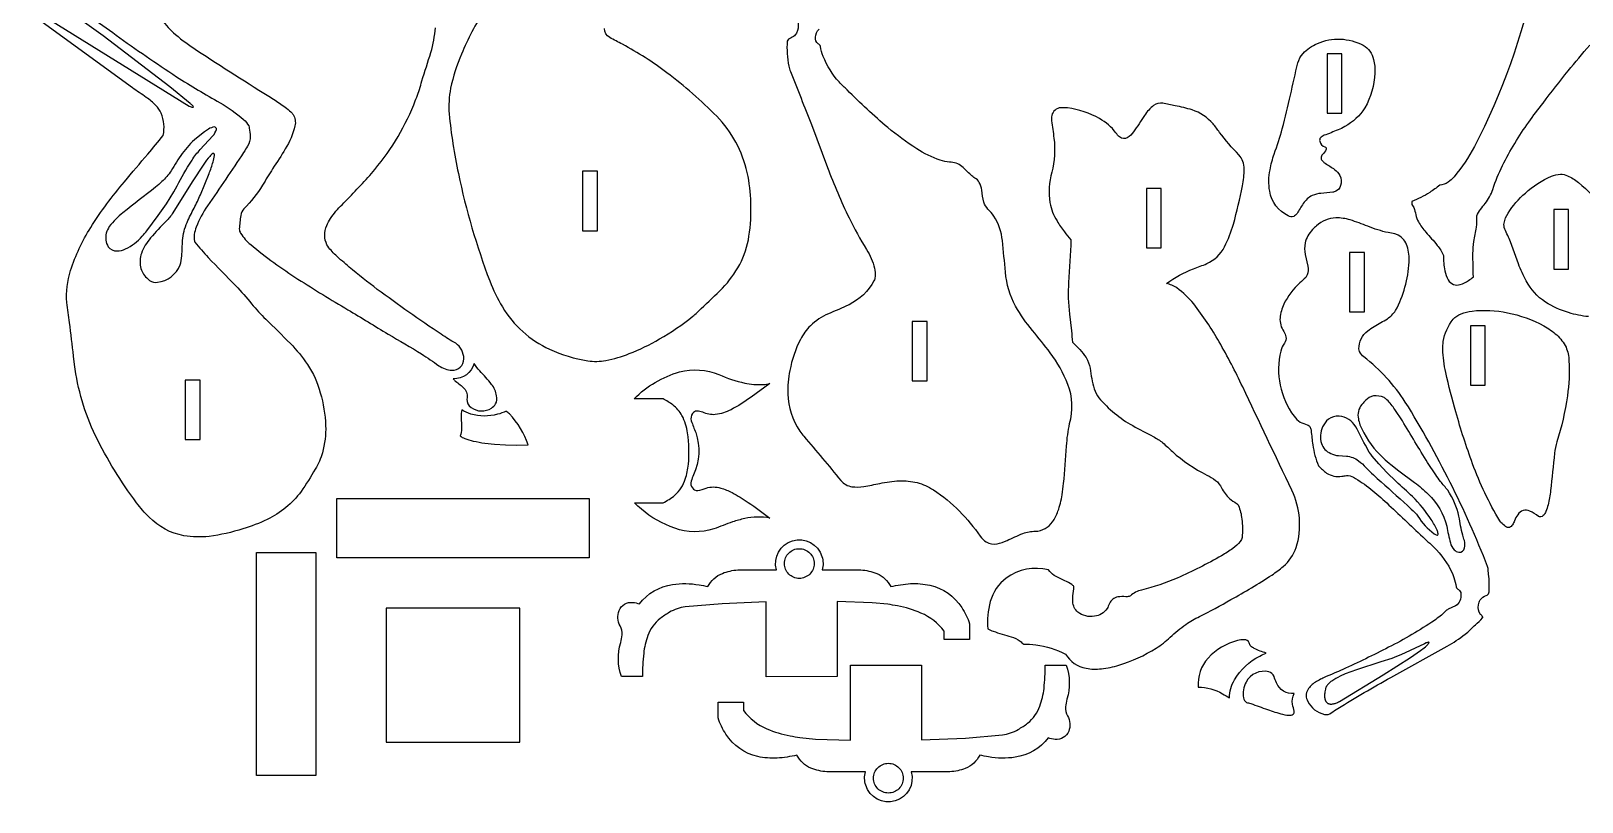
# Model space of a CAD drawing. Extents: x -349 to 884, y -1068 to 199.
# Drawn here: x -293 to 334, y -1068 to -757 of the extents above; entities that cross this region are included whole.
import ezdxf

# ---------------------------------------------------------------- set-up
doc = ezdxf.new("R2010")
doc.units = 0
doc.header["$MEASUREMENT"] = 0
doc.layers.get('0').update_dxf_attribs({"linetype": 'CONTINUOUS'})

msp = doc.modelspace()

# ---------------------------------------------------------------- linework, layer by layer
for points in [[(314.49, -735.03, -0.06998), (290.19, -803.5, -0.054587), (281.98, -815.71, -0.060533), (279.57, -817.9, -0.121482), (276.18, -819.1, -0.017862), (272.12, -822.06, -0.052111), (264.84, -825.62, 0.084045), (264.95, -826.87), (265.66, -828.14, -0.07001), (266.48, -831.07, 0.083688), (267.55, -833.85, 0.054453), (270.53, -838.06, -0.011189), (275.19, -843.38, -0.080114), (277.66, -847.52, 0.047416), (278.21, -853.61, 0.07289), (279.61, -857.36, 0.34604), (284.47, -859.23, 0.088409), (287.81, -857.55, 0.023316), (289.78, -856.08, -0.012067), (289.61, -846.7, -0.027321), (290, -841.87, 0.002834), (290.98, -836.06, 0.056011), (291.12, -831.48, -0.071074), (294.59, -826.48, 0.082801), (297.61, -820.78, -0.039303), (301.55, -811.18, -0.041317), (312.13, -793.67, -0.01279), (317.92, -785.93, -0.002575), (328.04, -772.96, -0.004557), (336.75, -762.59, 0.037227)], [(-280.37, -743.49, -0.012383), (-258.55, -758.49, 0.01223), (-234.1, -775.29, 0.014301), (-216.57, -785.82, -0.042411), (-207.06, -792.56, -0.088325), (-204.99, -795.19, -0.076044), (-204.74, -796.11, -0.015369), (-204.38, -799.41, -0.136441), (-205.45, -803.31, -0.018535), (-207.02, -805.85, -0.004199), (-221.6, -827.43, 0.056207), (-226.17, -836, 0.042412), (-227, -838.98, 0.058848), (-226.94, -841.69, 0.101927), (-226.75, -842.08, 0.020438), (-221.36, -848.29, 0.001728), (-210.23, -859.71, -0.020685), (-203.82, -867, 0.02085), (-198.09, -873.2, -0.00626), (-188.15, -883.01, -0.039956), (-181.22, -891.46, -0.082891), (-176.06, -902.9, -0.058029), (-173.9, -916.14, -0.073607), (-175.21, -927.09, -0.06477), (-178.11, -933.7, -0.025886), (-183.84, -942.78, -0.122847), (-197.48, -954.01, -0.042927), (-207.3, -957.82, -0.04576), (-220.98, -960.88, -0.066833), (-231.13, -960.62, -0.15539), (-245.21, -953.11, -0.040173), (-250.25, -947.32, -0.047028), (-266.87, -920.25, -0.081292), (-275.34, -891.49), (-275.77, -888.11, 0.005529), (-277.38, -874.56, -0.015685), (-278.43, -866.52, -0.097684), (-276.97, -853.54, -0.061349), (-268.82, -836.19, -0.026208), (-262.29, -826.69, -0.013982), (-255.17, -817.7, -0.00225), (-245.72, -806.53, 0.007118), (-239.54, -799.01, 0.158315), (-240.35, -790.05, 0.086471), (-242.51, -786.92, 0.049518), (-246.37, -783.65, -0.002364), (-251.99, -779.79), (-292.92, -750.01, -0.234918)], [(-109.63, -748.55, 0.052119), (-119.02, -766.22, 0.048738), (-123.41, -779.94, 0.069553), (-123.98, -790.35, 0.030199), (-120.27, -814.43, 0.039197), (-107.6, -857.77, 0.040842), (-102.51, -868.25, 0.148619), (-83.45, -885.36, 0.064931), (-68, -890.01, 0.081587), (-60.69, -889.84, 0.051308), (-51.28, -887.11, 0.041327), (-39.06, -881.18, 0.039479), (-25.56, -872.01, 0.020029), (-22.16, -868.94, 0.008735), (-13.59, -860.67, 0.066326), (-6.62, -851.18, 0.084353), (-2.88, -839.72, 0.046386), (-2.11, -826.27, 0.044458), (-3.56, -814.02, 0.138648), (-15.93, -791.28, 0.036036), (-36.03, -773.71, 0.03862), (-53.99, -762.18, -0.013076), (-59.14, -759.5, -0.256246), (-61.26, -755.88, -0.097939)], [(-240.2, -752.21, 0.053471), (-234.53, -758.3, 0.031193), (-226.1, -764.56, 0.005735), (-194.95, -784.34, -0.016271), (-190.26, -787.6, -0.02397), (-187.91, -789.53, -0.055798), (-187.05, -790.54, -0.188357), (-186.28, -795.18, -0.075838), (-190.19, -804.44, -0.013639), (-195.31, -812.45, 0.016874), (-199.35, -819.12, -0.05711), (-206.96, -828.62, 0.143129), (-208.19, -831.3, 0.024664), (-208.78, -836.74, 0.147362), (-208.24, -838.53, 0.073921), (-204.16, -843.11, 0.029468), (-185.07, -856.99, 0.010233), (-164.92, -869.37, -0.002494), (-148.64, -879.25, -0.00755), (-135.11, -887.23, -0.015708), (-128.23, -891.96, 0.136557), (-122.87, -893.83, 0.202531), (-119.51, -892.54, 0.202531), (-118.09, -889.24, 0.257056), (-121.37, -882.93, -0.018466), (-127.25, -879.25, -0.011831), (-153.02, -861.15, -0.012523), (-164.42, -852.14, -0.011359), (-169.84, -847.35, -0.059781), (-173.36, -843.21, -0.219913), (-173.45, -835.4, -0.052083), (-171.89, -832.5, -0.045968), (-167.29, -826.98, 0.014814), (-155.38, -814.35, 0.082566), (-138.32, -786.65, 0.009935), (-135.99, -780.43, 0.020498), (-135.05, -776.99, 0.001991), (-131.39, -765.53, 0.048804), (-129.54, -755.53, 0.041593)], [(16.99, -753.62, -0.140348), (16.34, -757.68, -0.115718), (15.12, -759.06, -0.016804), (13.12, -760.16, 0.169919), (12.57, -760.93, 0.066528), (13.2, -771.03, 0.032101), (13.86, -773.2, -0.004185), (22.34, -794.66), (28.86, -811.96, 0.022577), (37.53, -832.3, 0.024484), (44.62, -845.06, -0.074094), (47.84, -852.6, -0.078605), (48.1, -856, -0.085388), (47.59, -857.71, -0.157876), (37.55, -867.36, -0.015027), (29.19, -871, 0.088726), (21.97, -875.85, 0.077435), (17.9, -881.37, 0.071898), (13.64, -893.91, 0.056234), (12.82, -903.33, 0.136048), (17.68, -918.36, 0.025751), (19.26, -920.46, -0.003037), (34.26, -938.33, 0.185472), (38.74, -940.83, 0.073927), (43.57, -940.72, 0.013651), (49.94, -939.46, -0.038402), (57.86, -938.45, -0.065435), (65.05, -939.14, -0.074086), (71.61, -942.12, -0.057981), (82.15, -950.75, -0.041948), (90.51, -960.72, 0.096682), (92.97, -963.11, 0.175819), (97.34, -963.85, 0.069264), (101.36, -962.55, -0.013037), (107.79, -959.71, -0.098865), (112.82, -958.83, 0.227542), (119.75, -955.03, 0.073116), (121.96, -950.72, 0.049065), (123.63, -944.06, 0.014524), (124.21, -939.49, 0.010672), (125.41, -924.44, -0.035374), (126.65, -915.32, 0.162658), (125.95, -899.52, 0.071378), (118.8, -886.78, 0.01417), (111.61, -877.74, -0.039248), (104.85, -868, -0.109259), (100.78, -854.2, -0.001575), (99.53, -841.46, 0.109601), (96.07, -831.58, 0.058406), (93.67, -828.79, -0.106958), (92.04, -825.94, -0.051112), (91.13, -821.17, 0.085943), (90.18, -817.99, 0.137702), (88.4, -816.25, -0.033512), (86.75, -814.94, 0.015383), (83.15, -811.61, 0.194987), (78.17, -809.8, -0.062122), (74.38, -808.97, -0.062368), (64.87, -804.38, -0.032152), (53.22, -795.86, -0.022879), (36.79, -780.66, -0.008273), (33.54, -777.44, -0.088822), (27.1, -767.12, -0.053829), (25.98, -763.07, 0.220538), (25.1, -762, -0.271521), (23.95, -759.41, -0.178558), (25.43, -756.1, -0.118018)], [(336.24, -872.16, -0.057275), (328.26, -870.53, -0.071349), (318.86, -866.28, -0.124192), (311.12, -857.72, -0.041646), (308, -850.9), (304.75, -842, 0.018014), (302.42, -836.81, -0.131984), (302.19, -834.41, -0.094232), (303.77, -830.37, -0.073047), (310.76, -822.3, -0.082455), (321.31, -815.49, -0.081448), (324.93, -814.68, -0.11459), (327.78, -815.27, -0.066452), (332.22, -818.01, -0.086175), (342.04, -828.89, -0.060101)]]:
    msp.add_lwpolyline(points, format="xyb")
for points in [[(-236.89, -779.46), (-263.74, -758.79), (-272.26, -752.73), (-279.93, -747.69, 0.027276), (-285.53, -744.54, 0.025132), (-288.11, -743.49, 0.246844), (-291.49, -744.15, 0.338963), (-291.82, -746.08, 0.098868), (-290.05, -748.48, 0.047204), (-285.68, -752.04), (-229.06, -787.18, 0.053158), (-227.49, -787.62, 0.332463), (-227.33, -787.48, 0.203211), (-227.56, -787.09, 0.037616), (-228.59, -786.13)], [(228.85, -806.72, 0.201448), (228.24, -808.19, 0.182615), (228.93, -809.44, 0.048163), (229.92, -810.26, -0.017302), (233.67, -812.74, -0.106652), (235.84, -815.15, -0.208465), (236.06, -819.26, -0.238412), (234.16, -821.57, -0.071048), (233, -821.93, -0.020422), (228.21, -822.39, 0.086864), (224.67, -823.27, 0.119227), (221, -826.49, 0.008309), (218.52, -830.57, -0.119266), (217.18, -831.72, -0.195748), (214.97, -831.48, -0.245914), (207.49, -821.54, -0.096477), (207.61, -812.87, -0.041475), (209.33, -806.52, 0.007767), (212.58, -796.29, 0.014412), (215.88, -782.72, -0.001853), (218.85, -769.73, -0.11905), (220.95, -765.98, -0.116234), (226.74, -761.88, -0.226367), (245.24, -762.58, -0.206383), (249.44, -768.36, -0.082071), (249.98, -773.81, -0.112914), (245.96, -787.89, -0.121606), (237.81, -795.46, -0.029837), (235.11, -796.79, -0.006524), (229.45, -798.97, 0.099306), (228, -799.98, 0.238744), (227.7, -801.37, 0.267261), (229.82, -803.66, -0.402861), (230.28, -804.61, -0.090508)], [(127.2, -841.1, -0.005192), (126.21, -858.33, 0.040364), (126.58, -871.11), (127.39, -877.94, -0.013822), (127.78, -882.5, -0.066446), (133.29, -888.7, -0.095429), (134.9, -893, 0.03458), (136.6, -901.31, 0.087039), (138.46, -904.96, 0.089503), (152.14, -916.15, 0.007519), (160.45, -920.6, -0.04621), (164.35, -923.12, -0.011476), (168.16, -926.66, 0.061893), (182.05, -936.13, -0.031087), (185.63, -938.28, -0.123813), (188.01, -941.26, 0.080509), (191.25, -945.56, 0.042425), (194.1, -947.59, -0.14463), (194.86, -948.41, -0.077169), (196.2, -953.88, -0.053784), (196.34, -961.26, -0.122168), (195.61, -962.96, -0.062647), (192.66, -965.7, -0.037068), (188.03, -968.66, -0.024393), (170.17, -977.72, -0.042734), (155.75, -982.52, 0.116168), (151.2, -984.9, -0.161787), (149.42, -985.22, 0.064963), (146.16, -985.32, 0.243564), (142.71, -988, -0.042897), (141.78, -990.03, -0.213048), (136.7, -993.13, -0.205086), (129.98, -991.45, -0.206603), (127.95, -987.22, -0.035713), (127.93, -985.79, -0.018705), (128.37, -982.11, 0.104334), (128.33, -981.14, 0.105457), (127.5, -980.28, 0.067315), (124.7, -978.76, -0.040494), (120.48, -976.67, -0.100922), (118.11, -974.38, 0.220634), (101.06, -977.71, 0.165031), (94.6, -987.21, 0.090437), (93.62, -998.24, 0.037949), (95.76, -999.13, 0.016013), (103.08, -1001.41, -0.085591), (106.73, -1003.22, -0.05419), (107.98, -1004.44, -0.0549), (113.03, -1004.65, -0.086619), (125.03, -1008.42, 0.220654), (133.33, -1014.11, 0.078704), (139.48, -1014.33, 0.050029), (146.58, -1012.87, 0.064092), (161.62, -1006.01, 0.047455), (167.27, -1001.59, -0.030573), (173.67, -996.39, -0.031097), (179.09, -993.22, 0.018267), (191.78, -986.42, 0.017584), (208.41, -976.47, 0.027586), (212.96, -973.01, 0.12305), (218.21, -965.39, 0.186256), (216.43, -942.27, -0.000508), (196.57, -900.52, 0.018696), (187.09, -882.35, 0.035354), (176.79, -867.02, 0.065465), (170.03, -860.58, 0.096463), (165.82, -858.8, -0.06976), (176.7, -852.84, 0.011851), (182.1, -850.78, 0.168725), (189.26, -843.94, 0.051135), (192.83, -834.81, 0.01948), (196.47, -819.4, 0.039038), (197.22, -812.58, 0.178475), (195.07, -806.84, -0.034457), (187.2, -797.77, 0.021962), (184.63, -794.35, 0.137774), (176.16, -788.72, 0.031602), (169.27, -787.01, 0.00712), (164.28, -785.95, 0.189697), (160.61, -786.9, 0.082559), (156.92, -790.94, -0.009705), (152.47, -797.55, -0.099427), (149.95, -799.95, -0.318624), (146.87, -799.63, -0.072566), (145.37, -797.97, 0.106226), (138.74, -792.23, 0.093936), (125.8, -787.92, 0.05247), (122.46, -787.91, 0.333826), (119.39, -791.55, 0.048223), (119.38, -793.09, 0.00308), (120.33, -800.13, -0.093037), (119.42, -813.86, 0.111204), (118.72, -826.15, 0.09018), (121.56, -833.55, 0.033486), (124.53, -837.88, 0.01282)], [(-246.15, -837.51), (-241.51, -831.36), (-238.17, -826.63), (-235.21, -821.8, -0.006566), (-229.73, -811.84), (-227.88, -808.95, -0.029747), (-224.57, -804.67), (-219.46, -799.17, 0.113674), (-218.04, -796.62, 0.508441), (-218.88, -795.58, 0.113243), (-221.17, -796.46, 0.027645), (-222.8, -797.56), (-226.1, -800.12, 0.065161), (-231.85, -806.32, 0.025705), (-236.35, -813.3, -0.059302), (-240.06, -817.65, -0.018791), (-242.62, -819.95, 0.00429), (-255.78, -830.2, 0.063168), (-261.29, -835.8, 0.183138), (-262.72, -841.29, 0.107723), (-261.74, -843.92, 0.25072), (-258.17, -845.63, 0.103439), (-254.71, -844.81, 0.102437), (-248.01, -839.73, 0.02386)], [(-245, -857.55, 0.18774), (-241.82, -858.29, 0.276516), (-232.7, -851.29, 0.069667), (-232.01, -847.6, 0.007557), (-231.74, -841.43, -0.081884), (-229.89, -834.12, -0.018454), (-227.02, -828.33, 0.011487), (-224.5, -822.97), (-220.97, -814.42, 0.015783), (-219.37, -809.7, 0.029377), (-218.82, -807.14, 0.096755), (-218.91, -806.43, 0.240402), (-219.15, -806.24, 0.240402), (-219.45, -806.33, 0.09196), (-220.74, -807.5, 0.027685), (-223.14, -810.6), (-227.84, -817.7), (-235.58, -830.28, -0.047236), (-238.3, -833.62, 0.018186), (-244.64, -840.41, 0.091777), (-248.3, -846.61, 0.129461), (-248.72, -852.11, 0.1538), (-246.15, -856.56, 0.029444)], [(224.8, -837.02, 0.137365), (221.78, -842.4, 0.098613), (221.84, -847.07), (222.92, -851.79, -0.144331), (222.68, -855.31, -0.06957), (222.02, -856.38, -0.048331), (219.67, -858.51, 0.093174), (213.17, -867.17, 0.080864), (211.65, -872.65, 0.172237), (213.2, -878.15, -0.069705), (214.04, -880.37, -0.221879), (213.4, -882.91, 0.090477), (211.97, -886.06, 0.222831), (217.34, -912.37, 0.07692), (219.85, -914.73, 0.069311), (222.67, -915.8, -0.227253), (223.84, -916.86, -0.076008), (224.24, -918.25, 0.009059), (224.85, -923.88, 0.057789), (227.21, -932.41, 0.05479), (230.49, -935.29, 0.180635), (236.67, -936.6, 0.026573), (238.47, -936.3, -0.137646), (241.29, -937.02, -0.04216), (248.31, -941.78, -0.018517), (254.74, -947.37, -0.004389), (269.29, -961.1, -0.016031), (274.88, -966.33, -0.100155), (281.91, -977.43, -0.032915), (282.85, -981.24, 0.185182), (283.76, -982.36, -0.251556), (284.72, -984, -0.079899), (284.33, -986.89, -0.185993), (282.6, -988.86), (279.59, -990.3, 0.059131), (278.39, -991.2, -0.047038), (274.04, -994.77, -0.033165), (255.49, -1005.66, -0.01283), (237, -1014.59, -0.009603), (230.06, -1017.57, 0.028891), (225.94, -1019.71, 0.104239), (222.87, -1022.8, 0.270856), (222.84, -1027.47, 0.213908), (229.58, -1032.75, 0.198089), (232.38, -1032.13, -0.023847), (235.01, -1030.35, -0.010081), (256.4, -1017.78), (279.15, -1005.21, 0.039102), (286.4, -1000.41, 0.027317), (290.58, -996.52, 0.01784), (293.51, -993.81, 0.285859), (293.57, -993.42, 0.061407), (292.62, -992.36, -0.224279), (291.81, -988.55, -0.105896), (292.53, -986.49, -0.133514), (294.96, -984.76, 0.223868), (296.08, -983.65, 0.11803), (296.12, -982.98, 0.025275), (296.07, -977.21), (295.74, -974.71, 0.08295), (295.53, -973.03, 0.045035), (262.28, -906.64, 0.084456), (245.48, -888.41, -0.114798), (243.78, -886.27, -0.070697), (243.51, -885.21, -0.234841), (247.1, -877.92, -0.04252), (249.65, -876.14, 0.007956), (255.02, -872.99, 0.107084), (258.33, -869.7, 0.109059), (263.82, -850.15, 0.08219), (263.05, -843.71, 0.198336), (259.44, -839.26, 0.056768), (258.03, -838.73, 0.014579), (255.35, -838.25, -0.041079), (247.12, -835.7, 0.020445), (239.97, -833.11, 0.075262), (234.21, -832.29, 0.172525), (226.41, -835.48, 0.030369)], [(305.59, -956.16, -0.198409), (304.32, -957.26, -0.209662), (302.79, -956.9, -0.048985), (300.92, -955.28, -0.044552), (300.43, -954.63, -0.046471), (289.46, -931.53, -0.02168), (282.71, -910.66, -0.01391), (278.58, -894.73, -0.049436), (277.45, -885.29, -0.02277), (277.58, -882.24, -0.128545), (281.58, -873.25, -0.128375), (284.83, -871.02, -0.063428), (289.22, -869.89, -0.079199), (303.54, -870.62, -0.076106), (318.17, -875.83, -0.04988), (323.47, -879.57, -0.094371), (327.2, -884.55, -0.085385), (328.39, -890.01, -0.054876), (327.73, -904.2, -0.041249), (323.51, -922.7, 0.045548), (322.58, -927.34, -0.003353), (320.97, -942.35, -0.032609), (319.93, -948.11, -0.024601), (319.06, -950.81, -0.075077), (318.02, -952.5, -0.349079), (316.02, -952.79, 0.054701), (312.64, -950.66, 0.374033), (307.71, -952.11, 0.047324), (306.38, -954.57, -0.021693)], [(-122.33, -897.24, 0.092345), (-121.38, -898.25, -0.045442), (-117.94, -901.18, -0.239577), (-116.86, -905.45, 0.265933), (-115.17, -908.83, 0.310974), (-106.9, -909.07, 0.092102), (-105.26, -907.42, 0.193938), (-104.82, -904.1, 0.125558), (-106.84, -899.52, 0.018138), (-111.63, -894.05, -0.03528), (-113.87, -891.14, -0.344198)], [(-49.24, -905.34, -0.13128), (-30.88, -894.47, -0.164735), (-15.03, -895.59, 0.042539), (-4.6, -899, 0.067576), (2.79, -899.56, 0.031286), (5.58, -899.17), (-2.03, -904.72, -0.034526), (-10.14, -909.73, -0.087948), (-16.49, -911.71, -0.130549), (-21.58, -910.77, 0.068799), (-23.93, -910.31, 0.250149), (-25.63, -911.27, 0.265347), (-26.18, -914.25, 0.009207), (-24.41, -918.96, -0.197972), (-25.31, -936.02, 0.017339), (-26.24, -938.6, 0.239261), (-25.73, -941.28, 0.308513), (-23.6, -942.36, 0.063931), (-20.16, -941.37, -0.150835), (-14.28, -941.38, -0.052495), (-9.73, -943.18, -0.027707), (-3.17, -947.15, -0.006095), (5.58, -953.51, 0.106948), (-4.59, -953.71, 0.029634), (-9.5, -955.05, 0.009975), (-17.11, -957.88, -0.161924), (-32.88, -957.57, -0.095585), (-46.36, -949.89, -0.02086), (-49.14, -947.36, -0.001534), (-37.6, -947.34, 0.055758), (-32.86, -944.27, 0.140714), (-28.6, -937.71, 0.056474), (-27.36, -931.76, 0.056712), (-27.65, -919.13, 0.085731), (-29.94, -912.08, 0.1003), (-33.63, -907.83, 0.04357), (-37.6, -905.35)], [(245.23, -907.03, 0.235958), (243.21, -912.78, 0.083541), (244.66, -917.48, 0.093093), (253.41, -929.25, 0.018265), (256.47, -931.91), (259.62, -934.35), (266.05, -939.11, -0.026097), (271.54, -943.79, -0.142852), (278.98, -956.78, 0.015115), (280.47, -963.5, 0.119757), (282, -966.28, 0.159155), (283.84, -967.26, 0.388891), (286.19, -965.53, 0.134739), (286.12, -962.55, 0.014104), (285.46, -960.44, -0.019506), (283.94, -952.78, 0.100918), (279.39, -942.27, 0.016972), (276.47, -938.68, -0.01824), (274.54, -936.08), (271.27, -931.11, 0.001829), (261.07, -914.29), (258.02, -909.65, 0.045371), (254.87, -905.74, 0.051541), (253.67, -904.84, 0.132333), (249.46, -904.19, 0.169739), (246.26, -905.94, 0.01339)], [(-118.93, -909.74, 0.045112), (-119.18, -912.88, -0.014033), (-119, -917.46, -0.102639), (-119.55, -920.29, 0.095299), (-117.71, -921.34, 0.034301), (-114.26, -922.39, 0.017894), (-109.59, -923.23), (-105.62, -923.68), (-101.29, -923.97), (-96.73, -924.07), (-92.04, -923.95, 0.108204), (-99.68, -911.43, 0.029236), (-101.01, -910.27, -0.07415), (-104.43, -911.59, -0.13248), (-115.25, -911.53, -0.079542)], [(231.24, -913.62, 0.139128), (228.87, -916.71, 0.182858), (228.39, -923.34, 0.214725), (232.13, -927.38, 0.085602), (235.32, -928.28), (238.45, -928.45, -0.145048), (243.37, -930.38, -0.045237), (246.37, -933.06, 0.017214), (252.47, -938.9, -0.005358), (264.7, -949.83, -0.038898), (267.36, -952.67, 0.097392), (273.89, -959.83, 0.094362), (275.09, -960.38, 0.548858), (275.52, -959.79, 0.074103), (275.1, -958.43, 0.047071), (272.73, -954.07, 0.053381), (265.16, -944.81, 0.005933), (258.58, -938.75), (254.79, -935.02), (251.57, -931.58), (248.91, -928.5, -0.046173), (246.66, -925.06, 0.008622), (242.24, -916.59, 0.241275), (235.55, -912.37, 0.169129)], [(4.04, -987.3), (-13.67, -988.06), (-28.64, -989.32, 0.102483), (-35, -991.53, 0.030798), (-38.8, -994.03, 0.139465), (-43.75, -1000.95, 0.060495), (-45.42, -1008.06, 0.031206), (-45.9, -1017.5), (-54.43, -1017.5, -0.156951), (-54.68, -1003.75, 0.035578), (-54.12, -1000.61, 0.137117), (-54.89, -997.03, -0.223674), (-55.38, -990.77, -0.331303), (-49.89, -987.52, -0.077138), (-47.14, -988.16, -0.196319), (-33.74, -980.28, -0.079419), (-23.03, -980.45, -0.019512), (-19.47, -981.15, -0.181611), (-13.63, -975.8, -0.078015), (-7.35, -974.41), (8.21, -974.44, -0.41005), (14.73, -962.64, -0.41005), (26.62, -968.99, -0.144543), (26.69, -974.44), (42.25, -974.41, -0.081979), (48.77, -975.89, -0.173708), (54.37, -981.15, -0.044695), (62.39, -979.95, -0.060734), (70.23, -980.57, -0.194036), (83.08, -989.59, -0.061207), (86.27, -996.16), (86.27, -1002.5), (75.92, -1002.5), (75.92, -999.16, 0.131695), (66.6, -991.81, 0.059214), (57.1, -988.93, 0.014861), (53.22, -988.29), (46.87, -987.64), (32.71, -987.14), (32.71, -1017.5), (4.04, -1017.51)], [(11.45, -971.84, -0.414214), (17.45, -965.84, -0.414214), (23.45, -971.84, -0.414214), (17.45, -977.84, -0.414214)], [(206.08, -1007.96, -0.043883), (201.24, -1006.12, -0.052811), (199.88, -1005.18, -0.1331), (199.16, -1003.83, 0.345349), (197.26, -1002.57, 0.068922), (194.54, -1002.96, 0.14651), (182.58, -1010, 0.199328), (178.59, -1021.74, -0.126383), (188.45, -1024.41, -0.026389), (191.22, -1026.1, -0.13535), (193.27, -1018.76, -0.137086), (203.49, -1009.19, -0.025124)], [(66.85, -1043.03), (84.56, -1042.27), (99.54, -1041.01, 0.102483), (105.9, -1038.8, 0.030798), (109.7, -1036.3, 0.139462), (114.65, -1029.38, 0.060495), (116.31, -1022.27, 0.031206), (116.79, -1012.83), (125.32, -1012.83, -0.156951), (125.57, -1026.58, 0.035578), (125.01, -1029.72, 0.137117), (125.78, -1033.3, -0.223674), (126.28, -1039.56, -0.331303), (120.78, -1042.81, -0.077105), (118.04, -1042.17, -0.196315), (104.63, -1050.05, -0.079419), (93.92, -1049.88, -0.019512), (90.37, -1049.18, -0.181611), (84.52, -1054.53, -0.078015), (78.24, -1055.92), (62.69, -1055.89, -0.410051), (56.17, -1067.69, -0.410051), (44.27, -1061.34, -0.144527), (44.2, -1055.89), (28.64, -1055.92, -0.081973), (22.12, -1054.43, -0.173707), (16.52, -1049.18, -0.044693), (8.5, -1050.38, -0.060736), (0.66, -1049.76, -0.194036), (-12.18, -1040.74, -0.061197), (-15.38, -1034.17), (-15.38, -1027.83), (-5.03, -1027.83), (-5.03, -1031.17, 0.13169), (4.3, -1038.52, 0.059214), (13.79, -1041.4, 0.014861), (17.67, -1042.04), (24.02, -1042.69), (38.18, -1043.19), (38.18, -1012.83), (66.85, -1012.82)], [(217.41, -1024.33, -0.330046), (210.18, -1020.01, -0.048862), (209.27, -1017.43, 0.232262), (207.12, -1015.58, 0.352978), (197.99, -1019.71, 0.1721), (196.88, -1026.07, 0.201612), (198.1, -1027.92, 0.11365), (198.88, -1028.13, -0.02897), (199.84, -1028.39, -0.010854), (206.59, -1030.78, 0.022063), (212.7, -1032.69, 0.076753), (216.17, -1033.03, 0.294353), (217.36, -1032.04, 0.116863), (217.36, -1031.5, 0.008899), (216.71, -1028.66, -0.186082)], [(59.44, -1058.49, -0.414214), (53.44, -1064.49, -0.414214), (47.44, -1058.49, -0.414214), (53.44, -1052.49, -0.414214)]]:
    msp.add_lwpolyline(points, format="xyb", close=True)
for points in [[(236.67, -766.03), (230.67, -766.03), (230.67, -790.03), (236.67, -790.03)], [(-70.1, -837.48), (-64.1, -837.48), (-64.1, -813.48), (-70.1, -813.48)], [(163.67, -820.41), (157.67, -820.41), (157.67, -844.41), (163.67, -844.41)], [(328.22, -828.95), (322.22, -828.95), (322.22, -852.95), (328.22, -852.95)], [(245.73, -846.29), (239.73, -846.29), (239.73, -870.29), (245.73, -870.29)], [(63.08, -898.07), (69.08, -898.07), (69.08, -874.07), (63.08, -874.07)], [(294.56, -875.81), (288.56, -875.81), (288.56, -899.81), (294.56, -899.81)], [(-230.61, -921.82), (-224.61, -921.82), (-224.61, -897.82), (-230.61, -897.82)], [(-169.4, -945.52), (-67.4, -945.52), (-67.4, -969.52), (-169.4, -969.52)], [(-201.89, -1057.44), (-201.89, -967.44), (-177.89, -967.44), (-177.89, -1057.44)], [(-95.43, -989.91), (-149.43, -989.91), (-149.43, -1043.91), (-95.43, -1043.91)], [(260.4, -1008.7), (258.7, -1009.41), (256.76, -1010.12), (252.33, -1011.58), (242.58, -1014.7), (238.01, -1016.42), (235.97, -1017.33), (235.03, -1017.8), (234.14, -1018.27), (233.33, -1018.76), (232.59, -1019.26), (232.24, -1019.52), (231.92, -1019.77), (231.62, -1020.03), (231.34, -1020.29), (231.09, -1020.56), (230.85, -1020.83), (230.64, -1021.1), (230.46, -1021.38), (230.38, -1021.51), (230.3, -1021.65), (230.23, -1021.79), (230.17, -1021.93), (230.11, -1022.08), (230.06, -1022.22), (230.02, -1022.36), (229.98, -1022.51), (229.87, -1023.07), (229.78, -1023.6), (229.71, -1024.11), (229.67, -1024.59), (229.65, -1025.03), (229.65, -1025.45), (229.68, -1025.84), (229.73, -1026.21), (229.76, -1026.38), (229.8, -1026.54), (229.84, -1026.7), (229.89, -1026.85), (229.94, -1027), (229.99, -1027.13), (230.06, -1027.27), (230.12, -1027.39), (230.19, -1027.51), (230.27, -1027.62), (230.35, -1027.73), (230.43, -1027.83), (230.52, -1027.92), (230.61, -1028), (230.71, -1028.08), (230.81, -1028.16), (230.91, -1028.23), (231.02, -1028.29), (231.13, -1028.34), (231.25, -1028.39), (231.37, -1028.44), (231.49, -1028.48), (231.62, -1028.51), (231.75, -1028.53), (231.88, -1028.55), (232.01, -1028.57), (232.15, -1028.58), (232.3, -1028.58), (232.44, -1028.58), (232.59, -1028.57), (232.89, -1028.54), (233.21, -1028.48), (233.54, -1028.4), (233.87, -1028.31), (234.21, -1028.19), (234.57, -1028.05), (234.93, -1027.89), (235.29, -1027.71), (235.66, -1027.51), (253.39, -1016.74), (264.35, -1009.71), (268.41, -1006.92), (269.84, -1005.86), (270.38, -1005.43), (270.78, -1005.07), (271.34, -1004.5), (271.54, -1004.28), (271.7, -1004.09), (271.76, -1004), (271.8, -1003.93), (271.82, -1003.9), (271.84, -1003.87), (271.85, -1003.84), (271.85, -1003.82), (271.86, -1003.81), (271.86, -1003.8), (271.86, -1003.78), (271.87, -1003.77), (271.87, -1003.76), (271.87, -1003.75), (271.87, -1003.74), (271.87, -1003.74), (271.87, -1003.73), (271.87, -1003.73), (271.87, -1003.72), (271.87, -1003.72), (271.87, -1003.71), (271.87, -1003.71), (271.86, -1003.71), (271.86, -1003.7), (271.86, -1003.7), (271.86, -1003.69), (271.86, -1003.69), (271.86, -1003.69), (271.85, -1003.68), (271.85, -1003.68), (271.85, -1003.68), (271.85, -1003.67), (271.84, -1003.67), (271.84, -1003.67), (271.84, -1003.66), (271.83, -1003.66), (271.83, -1003.66), (271.82, -1003.66), (271.82, -1003.65), (271.82, -1003.65), (271.81, -1003.65), (271.81, -1003.65), (271.8, -1003.65), (271.8, -1003.64), (271.79, -1003.64), (271.78, -1003.64), (271.76, -1003.63), (271.75, -1003.63), (271.74, -1003.63), (271.73, -1003.63), (271.7, -1003.63), (271.66, -1003.63), (271.63, -1003.63), (271.59, -1003.64), (271.55, -1003.65), (271.46, -1003.66), (271.37, -1003.69), (271.26, -1003.72), (271.01, -1003.8), (270.73, -1003.91), (270.05, -1004.19)]]:
    msp.add_lwpolyline(points, close=True)

doc.saveas('drawing.dxf')
